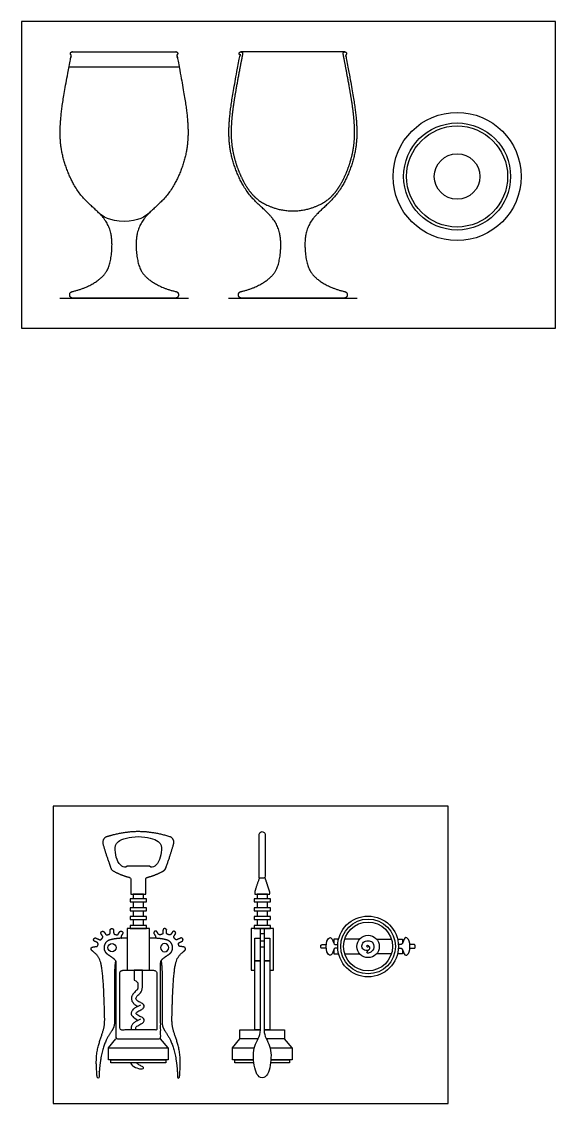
# Model space of a CAD drawing. Header units: millimetres. Extents: x 495.4 to 498.64, y 0.59 to 1.46.
# Drawn here: x 495.857 to 496.215, y 0.592 to 1.317 of the extents above; entities that cross this region are included whole.
import ezdxf

# ---------------------------------------------------------------- set-up
doc = ezdxf.new("R2010")
doc.units = ezdxf.units.MM
for name, color, linetype, true_color in [('2D$AG-DETAILS-DIAGRAM', 7, 'Continuous', 0xccff66), ('2D$AG-DIAGRAM', 7, 'Continuous', 0xfecc66), ('2D$AG-OBJECTS', 7, 'Continuous', 0x66ccff), ('2D$X-VPRT', 7, 'Continuous', 0xfb02ff)]:
    doc.layers.add(name, color=color, linetype=linetype, true_color=true_color)

msp = doc.modelspace()

# ---------------------------------------------------------------- linework, layer by layer
at = {"layer": '2D$AG-DETAILS-DIAGRAM'}
msp.add_lwpolyline([(495.8889, 1.28691), (495.96279, 1.28691)], dxfattribs=at)
msp.add_circle((496.14935, 1.21347), 0.0153, dxfattribs=at)
at = {"layer": '2D$AG-DIAGRAM'}
for points in [[(495.88269, 1.13195), (495.969, 1.13195)], [(495.99597, 1.13195), (496.08228, 1.13195)]]:
    msp.add_lwpolyline(points, dxfattribs=at)
at = {"layer": '2D$AG-OBJECTS'}
for points in [[(496.07398, 1.29705), (496.00427, 1.29705)], [(495.9389, 0.72914), (495.9389, 0.73214), (495.9319, 0.73214), (495.9319, 0.72914)], [(495.9319, 0.72714), (495.9319, 0.72314)], [(495.9389, 0.72314), (495.9389, 0.72714)], [(496.02205, 0.72914), (496.02205, 0.73214), (496.01505, 0.73214), (496.01505, 0.72914)], [(496.01505, 0.72714), (496.01505, 0.72314)], [(496.02205, 0.72314), (496.02205, 0.72714)], [(495.9319, 0.72114), (495.9319, 0.71714)], [(495.9389, 0.71714), (495.9389, 0.72114)], [(496.01505, 0.72114), (496.01505, 0.71714)], [(496.02205, 0.71714), (496.02205, 0.72114)], [(495.9319, 0.71514), (495.9319, 0.71114)], [(495.9389, 0.71114), (495.9389, 0.71514)], [(496.01505, 0.71514), (496.01505, 0.71114)], [(496.02205, 0.71114), (496.02205, 0.71514)], [(496.02355, 0.68114), (496.02605, 0.68114), (496.02605, 0.70914), (496.01105, 0.70914), (496.01105, 0.68114), (496.01355, 0.68114)], [(496.0198, 0.70555), (496.0173, 0.70555)], [(496.01579, 0.63517), (496.00355, 0.63517), (496.00355, 0.64114), (496.0173, 0.64114), (496.01355, 0.64114), (496.01355, 0.68742), (496.0173, 0.68742), (496.01355, 0.68742), (496.01355, 0.7028), (496.0173, 0.7028)], [(496.0198, 0.70074), (496.0173, 0.70074)], [(496.0198, 0.69656), (496.0173, 0.69656)], [(496.0198, 0.7028), (496.02355, 0.7028), (496.02355, 0.68742), (496.0198, 0.68742), (496.02355, 0.68742), (496.02355, 0.64114), (496.0198, 0.64114), (496.03355, 0.64114), (496.03355, 0.63517), (496.02131, 0.63517)], [(496.06983, 0.70214), (496.0666, 0.70214), (496.0666, 0.69923)], [(496.084, 0.70214), (496.07399, 0.70214)], [(496.09518, 0.70214), (496.1052, 0.70214)], [(496.10936, 0.70214), (496.11259, 0.70214), (496.11259, 0.69923)], [(496.0666, 0.69506), (496.0666, 0.69214), (496.06983, 0.69214)], [(496.07399, 0.69214), (496.084, 0.69214)], [(496.1052, 0.69214), (496.09518, 0.69214)], [(496.11259, 0.69506), (496.11259, 0.69214), (496.10936, 0.69214)], [(495.9154, 0.62914), (495.9204, 0.63517)], [(495.9554, 0.62914), (495.9504, 0.63517)], [(495.99855, 0.62914), (496.00355, 0.63517)], [(496.03855, 0.62914), (496.03355, 0.63517)], [(496.01293, 0.61914), (496.00016, 0.61914), (496.00016, 0.62114), (496.01273, 0.62114), (495.99855, 0.62114), (495.99855, 0.62914), (496.01328, 0.62914)], [(496.02382, 0.62914), (496.03855, 0.62914), (496.03855, 0.62114), (496.02437, 0.62114), (496.03694, 0.62114), (496.03694, 0.61914), (496.02417, 0.61914)]]:
    msp.add_lwpolyline(points, dxfattribs=at)
for points in [[(495.9409, 0.72714), (495.9409, 0.72914), (495.9299, 0.72914), (495.9299, 0.72714)], [(496.02405, 0.72714), (496.02405, 0.72914), (496.01305, 0.72914), (496.01305, 0.72714)], [(495.9409, 0.72114), (495.9409, 0.72314), (495.9299, 0.72314), (495.9299, 0.72114)], [(496.02405, 0.72114), (496.02405, 0.72314), (496.01305, 0.72314), (496.01305, 0.72114)], [(495.9409, 0.71514), (495.9409, 0.71714), (495.9299, 0.71714), (495.9299, 0.71514)], [(495.9409, 0.70914), (495.9409, 0.71114), (495.9299, 0.71114), (495.9299, 0.70914)], [(496.02405, 0.71514), (496.02405, 0.71714), (496.01305, 0.71714), (496.01305, 0.71514)], [(496.02405, 0.70914), (496.02405, 0.71114), (496.01305, 0.71114), (496.01305, 0.70914)], [(495.9429, 0.70914), (495.9279, 0.70914), (495.9279, 0.68114), (495.9429, 0.68114)], [(495.9554, 0.62114), (495.9154, 0.62114), (495.9154, 0.62914), (495.9554, 0.62914)], [(495.95379, 0.61914), (495.91701, 0.61914), (495.91701, 0.62114), (495.95379, 0.62114)]]:
    msp.add_lwpolyline(points, close=True, dxfattribs=at)
for centre, radius in [((496.14935, 1.21347), 0.043), ((496.14935, 1.21347), 0.03589), ((496.14935, 1.21347), 0.03389), ((496.08959, 0.69714), 0.02039), ((496.08959, 0.69714), 0.01839), ((496.08959, 0.69714), 0.01639), ((496.08959, 0.69714), 0.0075), ((495.91776, 0.69634), 0.00277)]:
    msp.add_circle(centre, radius, dxfattribs=at)
at = {"layer": '2D$AG-OBJECTS', "extrusion": (0, 0, -1)}
msp.add_circle((-495.95304, 0.69634), 0.00277, dxfattribs=at)
at = {"layer": '2D$AG-OBJECTS'}
for points, weights, degree, knots in [([(495.96034, 1.13195), (495.96151, 1.13195), (495.96234, 1.13277), (495.96234, 1.13395), (495.96234, 1.13407), (495.96234, 1.13419), (495.96234, 1.13432), (495.96234, 1.13529), (495.96173, 1.13606), (495.96077, 1.13627), (495.95265, 1.13806), (495.93974, 1.14487), (495.93439, 1.15489), (495.93299, 1.17629), (495.94114, 1.18882), (495.95781, 1.20134), (495.96907, 1.22897), (495.96907, 1.25189), (495.96586, 1.2711), (495.96126, 1.29491), (495.96164, 1.29512), (495.96186, 1.29551), (495.96184, 1.29595), (495.96182, 1.29639), (495.96158, 1.29676), (495.96118, 1.29694), (495.96103, 1.29701), (495.96084, 1.29706), (495.96063, 1.29705), (495.9606, 1.29705), (495.93743, 1.29705), (495.91426, 1.29705), (495.89108, 1.29705), (495.89105, 1.29705), (495.89097, 1.29705), (495.89089, 1.29705), (495.89072, 1.29702), (495.89061, 1.29699), (495.8905, 1.29694), (495.8901, 1.29676), (495.88986, 1.29639), (495.88984, 1.29595), (495.88983, 1.29551), (495.89004, 1.29512), (495.89043, 1.29491), (495.88583, 1.2711), (495.88262, 1.25189), (495.88262, 1.22897), (495.89387, 1.20134), (495.91054, 1.18882), (495.91869, 1.17629), (495.91729, 1.15489), (495.91194, 1.14487), (495.89903, 1.13806), (495.89091, 1.13627), (495.88996, 1.13606), (495.88934, 1.13529), (495.88934, 1.13432), (495.88934, 1.13419), (495.88934, 1.13407), (495.88934, 1.13395), (495.88934, 1.13277), (495.89017, 1.13195), (495.89134, 1.13195), (495.90284, 1.13195), (495.91434, 1.13195), (495.92584, 1.13195), (495.93734, 1.13195), (495.94884, 1.13195), (495.96034, 1.13195)], [1, 0.804737854124, 0.804737854124, 1, 1, 1, 1, 0.853036504703, 0.853036504703, 1, 1, 1, 1, 1, 1, 1, 1, 1, 1, 1, 0.901906837632, 0.901906837632, 1, 0.901906837632, 0.901906837632, 1, 0.960882110814, 0.932939547088, 0.927017693146, 0.926632112703, 0.926632112703, 0.926632112703, 0.926632112703, 0.927017693079, 0.929348579384, 0.935143479211, 0.951850066326, 0.971983866515, 1.00000000007, 0.901906837697, 0.901906837697, 1.00000000007, 0.901906837697, 0.901906837697, 1.00000000007, 1.00000000007, 1.00000000007, 1.00000000007, 1.00000000007, 1.00000000007, 1.00000000007, 1.00000000007, 1.00000000007, 1.00000000007, 1.00000000007, 0.853036504765, 0.853036504765, 1.00000000007, 1.00000000007, 1.00000000007, 1.00000000007, 0.804737854182, 0.804737854182, 1.00000000007, 1.00000000007, 1.00000000007, 1.00000000007, 1.00000000007, 1.00000000007, 1.00000000007], 3, [-32.98213, -32.98213, -32.98213, -32.98213, -32.66797, -32.66797, -32.66797, -32.631031, -32.631031, -32.631031, -32.360295, -32.360295, -32.360295, -30.110687, -27.718275, -25.325863, -22.933451, -20.541039, -18.148626, -15.756214, -13.432159, -13.432159, -13.432159, -13.322288, -13.322288, -13.322288, -13.212416, -13.212416, -13.212416, -13.168601, -13.160359, -13.160359, -13.160359, -6.208252, -6.208252, -6.208252, -6.20001, -6.187762, -6.187575, -6.156195, -6.156195, -6.156195, -6.046323, -6.046323, -6.046323, -5.936452, -5.936452, -5.936452, -3.612397, -1.219985, 1.172426, 3.564838, 5.95725, 8.349662, 10.742073, 12.99168, 12.99168, 12.99168, 13.262417, 13.262417, 13.262417, 13.299355, 13.299355, 13.299355, 13.613515, 13.613515, 13.613515, 17.063517, 17.063517, 17.063517, 20.513519, 20.513519, 20.513519, 20.513519]), ([(496.07362, 1.13195), (496.0748, 1.13195), (496.07562, 1.13277), (496.07562, 1.13395), (496.07562, 1.13407), (496.07562, 1.13419), (496.07562, 1.13432), (496.07562, 1.13529), (496.07501, 1.13606), (496.07406, 1.13627), (496.06593, 1.13806), (496.05303, 1.14487), (496.04768, 1.15489), (496.04628, 1.17629), (496.05443, 1.18882), (496.07109, 1.20134), (496.08235, 1.22897), (496.08235, 1.25189), (496.07914, 1.2711), (496.07454, 1.29491), (496.07492, 1.29512), (496.07514, 1.29551), (496.07512, 1.29595), (496.07511, 1.29639), (496.07486, 1.29676), (496.07446, 1.29694), (496.07406, 1.29713), (496.07363, 1.29708), (496.07328, 1.29681), (496.07293, 1.29653), (496.07278, 1.29612), (496.07286, 1.29569), (496.07359, 1.29193), (496.07522, 1.28343), (496.07729, 1.27216), (496.07873, 1.26353), (496.07955, 1.2576), (496.08007, 1.25275), (496.08058, 1.24656), (496.08064, 1.23954), (496.07985, 1.23268), (496.07884, 1.22751), (496.07738, 1.22225), (496.07542, 1.21679), (496.07306, 1.21155), (496.07056, 1.20701), (496.06872, 1.20434), (496.0653, 1.2001), (496.06096, 1.19568), (496.04782, 1.19041), (496.03912, 1.19041), (496.03043, 1.19041), (496.01729, 1.19568), (496.01295, 1.2001), (496.00953, 1.20434), (496.00769, 1.20701), (496.00519, 1.21155), (496.00283, 1.21679), (496.00087, 1.22225), (495.99941, 1.22751), (495.99839, 1.23268), (495.99761, 1.23954), (495.99767, 1.24656), (495.99818, 1.25275), (495.9987, 1.2576), (495.99951, 1.26353), (496.00095, 1.27216), (496.00303, 1.28343), (496.00466, 1.29193), (496.00539, 1.29569), (496.00547, 1.29612), (496.00532, 1.29653), (496.00497, 1.29681), (496.00462, 1.29708), (496.00419, 1.29713), (496.00379, 1.29694), (496.00339, 1.29676), (496.00314, 1.29639), (496.00313, 1.29595), (496.00311, 1.29551), (496.00333, 1.29512), (496.00371, 1.29491), (495.99911, 1.2711), (495.9959, 1.25189), (495.9959, 1.22897), (496.00716, 1.20134), (496.02382, 1.18882), (496.03197, 1.17629), (496.03057, 1.15489), (496.02522, 1.14487), (496.01232, 1.13806), (496.00419, 1.13627), (496.00324, 1.13606), (496.00262, 1.13529), (496.00262, 1.13432), (496.00262, 1.13419), (496.00262, 1.13407), (496.00262, 1.13395), (496.00262, 1.13277), (496.00345, 1.13195), (496.00462, 1.13195), (496.01612, 1.13195), (496.02762, 1.13195), (496.03912, 1.13195), (496.05062, 1.13195), (496.06212, 1.13195), (496.07362, 1.13195)], [1, 0.804737854124, 0.804737854124, 1, 1, 1, 1, 0.853036504703, 0.853036504703, 1, 1, 1, 1, 1, 1, 1, 1, 1, 1, 1, 0.901906837632, 0.901906837632, 1, 0.901906837632, 0.901906837632, 1, 0.901906837632, 0.901906837632, 1, 0.901906837632, 0.901906837632, 1, 1, 1, 1, 1, 1, 1, 1, 1, 1, 1, 1, 1, 1, 1, 1, 1, 1, 1, 1, 1, 1, 1, 1, 1, 1, 1, 1, 1, 1, 1, 1, 1, 1, 1, 1, 1, 1, 1, 0.901906837632, 0.901906837632, 1, 0.901906837632, 0.901906837632, 1, 0.901906837632, 0.901906837632, 1, 0.901906837632, 0.901906837632, 1, 1, 1, 1, 1, 1, 1, 1, 1, 1, 1, 0.853036504703, 0.853036504703, 1, 1, 1, 1, 0.804737854124, 0.804737854124, 1, 1, 1, 1, 1, 1, 1], 3, [-32.98213, -32.98213, -32.98213, -32.98213, -32.66797, -32.66797, -32.66797, -32.631032, -32.631032, -32.631032, -32.360295, -32.360295, -32.360295, -30.11069, -27.718279, -25.325869, -22.933458, -20.541048, -18.148637, -15.756227, -13.432174, -13.432174, -13.432174, -13.322302, -13.322302, -13.322302, -13.212431, -13.212431, -13.212431, -13.102559, -13.102559, -13.102559, -12.992688, -12.992688, -12.992688, -11.515544, -10.397478, -9.553553, -8.892985, -8.60189, -8.090177, -7.028745, -6.499361, -6.022694, -5.449396, -4.863098, -4.282756, -3.726951, -3.309559, -3.309559, -1.65478, 0, 0, 0, 1.65478, 3.309559, 3.309559, 3.726951, 4.282756, 4.863098, 5.449396, 6.022694, 6.499361, 7.028745, 8.090177, 8.60189, 8.892985, 9.553553, 10.397478, 11.515544, 12.992688, 12.992688, 12.992688, 13.102559, 13.102559, 13.102559, 13.212431, 13.212431, 13.212431, 13.322302, 13.322302, 13.322302, 13.432174, 13.432174, 13.432174, 15.756227, 18.148637, 20.541048, 22.933458, 25.325869, 27.718279, 30.11069, 32.360295, 32.360295, 32.360295, 32.631032, 32.631032, 32.631032, 32.66797, 32.66797, 32.66797, 32.98213, 32.98213, 32.98213, 36.43213, 36.43213, 36.43213, 39.88213, 39.88213, 39.88213, 39.88213]), ([(495.94149, 0.74349), (495.9404, 0.74321), (495.9404, 0.74209), (495.9404, 0.73711), (495.9404, 0.73214), (495.9379, 0.73214), (495.9354, 0.73214), (495.9329, 0.73214), (495.9304, 0.73214), (495.9304, 0.73711), (495.9304, 0.74209), (495.9304, 0.74321), (495.92931, 0.74349), (495.92364, 0.74495), (495.91863, 0.74775), (495.91741, 0.74843), (495.91694, 0.74974), (495.91386, 0.75826), (495.91168, 0.76592), (495.91063, 0.7696), (495.91429, 0.77072), (495.92546, 0.77414), (495.9354, 0.77414), (495.94534, 0.77414), (495.95651, 0.77072), (495.96017, 0.7696), (495.95912, 0.76592), (495.95693, 0.75826), (495.95386, 0.74974), (495.95339, 0.74843), (495.95217, 0.74775), (495.94716, 0.74495), (495.94149, 0.74349)], [1, 0.790090379461, 1, 1, 1, 1, 1, 1, 1, 1, 1, 0.790090379461, 1, 1, 1, 0.936767356474, 1, 1, 1, 0.713874589269, 1, 1, 1, 1, 1, 0.713874589269, 1, 1, 1, 0.936767356474, 1, 1, 1], 2, [-1.685857, -1.685857, -1.685857, -1.494199, -1.494199, -0.5, -0.5, -0.25, -0.25, 0, 0, 0.994199, 0.994199, 1.185857, 1.185857, 2.344097, 2.344097, 2.611466, 2.611466, 4.257969, 4.257969, 4.863708, 4.863708, 7.070567, 7.070567, 9.277426, 9.277426, 9.883164, 9.883164, 11.529668, 11.529668, 11.797036, 11.797036, 12.955276, 12.955276, 12.955276]), ([(496.01655, 0.74297), (496.01655, 0.75755), (496.01655, 0.77214), (496.01655, 0.77414), (496.01855, 0.77414), (496.02055, 0.77414), (496.02055, 0.77214), (496.02055, 0.75755), (496.02055, 0.74297), (496.01855, 0.74297), (496.01655, 0.74297), (496.01505, 0.73851), (496.01355, 0.73405), (496.01355, 0.73309), (496.01355, 0.73214), (496.01605, 0.73214), (496.01855, 0.73214), (496.02105, 0.73214), (496.02355, 0.73214), (496.02355, 0.73309), (496.02355, 0.73405), (496.02205, 0.73851), (496.02055, 0.74297)], [1, 1, 1, 0.707106781187, 1, 0.707106781186, 1, 1, 1, 1, 1, 1, 1, 1, 1, 1, 1, 1, 1, 1, 1, 1, 1], 2, [0, 0, 0, 0.935853, 0.935853, 1.250012, 1.250012, 1.564171, 1.564171, 2.500024, 2.500024, 2.700024, 2.700024, 3.641142, 3.641142, 3.831288, 3.831288, 4.081288, 4.081288, 4.331288, 4.331288, 4.521435, 4.521435, 5.462553, 5.462553, 5.462553]), ([(495.92013, 0.68742), (495.91944, 0.68379), (495.91944, 0.67688), (495.91944, 0.65858), (495.91944, 0.64729), (495.91944, 0.6428), (495.91491, 0.63705), (495.91071, 0.62727), (495.90914, 0.6152), (495.90909, 0.60963), (495.90909, 0.60929), (495.90884, 0.60904), (495.9085, 0.60904), (495.90848, 0.60904), (495.90846, 0.60904), (495.90843, 0.60904), (495.90812, 0.60904), (495.90788, 0.60926), (495.90785, 0.60957), (495.90683, 0.61879), (495.90753, 0.62833), (495.91098, 0.63767), (495.91287, 0.64425), (495.91287, 0.64975), (495.91217, 0.67087), (495.91099, 0.68415), (495.90923, 0.68979), (495.90604, 0.69306), (495.90379, 0.69464), (495.90356, 0.69574), (495.90427, 0.69699), (495.90691, 0.69703), (495.90754, 0.69702), (495.90815, 0.69752), (495.90849, 0.69857), (495.90841, 0.69948), (495.90759, 0.69987), (495.90708, 0.70011), (495.90658, 0.70035), (495.90608, 0.70059), (495.90546, 0.70088), (495.90523, 0.70153), (495.90552, 0.70215), (495.90553, 0.70216), (495.90553, 0.70217), (495.90553, 0.70218), (495.90583, 0.7028), (495.90648, 0.70303), (495.9071, 0.70273), (495.90781, 0.70239), (495.90852, 0.70206), (495.90923, 0.70172), (495.90975, 0.70147), (495.9103, 0.7016), (495.91065, 0.70204), (495.91084, 0.70227), (495.91103, 0.70248), (495.91123, 0.70269), (495.91162, 0.7031), (495.91168, 0.70366), (495.91137, 0.70414), (495.91108, 0.70459), (495.91079, 0.70505), (495.91051, 0.7055), (495.91014, 0.70608), (495.91028, 0.70675), (495.91086, 0.70712), (495.91087, 0.70713), (495.91088, 0.70713), (495.91088, 0.70714), (495.91147, 0.70751), (495.91214, 0.70736), (495.91251, 0.70678), (495.9128, 0.70632), (495.91309, 0.70587), (495.91338, 0.70542), (495.91368, 0.70494), (495.91422, 0.70475), (495.91475, 0.70494), (495.91503, 0.70504), (495.9153, 0.70512), (495.91558, 0.70519), (495.91613, 0.70532), (495.91648, 0.70577), (495.91647, 0.70634), (495.91647, 0.70687), (495.91646, 0.70741), (495.91646, 0.70795), (495.91645, 0.70863), (495.91693, 0.70913), (495.91762, 0.70913), (495.91763, 0.70913), (495.91764, 0.70913), (495.91765, 0.70913), (495.91834, 0.70914), (495.91883, 0.70866), (495.91883, 0.70797), (495.91884, 0.70743), (495.91884, 0.7069), (495.91885, 0.70636), (495.91885, 0.70579), (495.91921, 0.70535), (495.91977, 0.70523), (495.92005, 0.70516), (495.92032, 0.70508), (495.9206, 0.705), (495.92114, 0.70482), (495.92167, 0.70501), (495.92197, 0.7055), (495.92225, 0.70596), (495.92253, 0.70642), (495.92281, 0.70687), (495.92317, 0.70746), (495.92384, 0.70762), (495.92442, 0.70726), (495.92443, 0.70726), (495.92444, 0.70725), (495.92444, 0.70725), (495.92503, 0.70689), (495.92519, 0.70622), (495.92483, 0.70563), (495.92455, 0.70518), (495.92427, 0.70472), (495.92399, 0.70426), (495.9237, 0.70377), (495.92376, 0.70321), (495.92417, 0.70281), (495.9242, 0.70277), (495.92424, 0.70274), (495.92428, 0.7027)], [1.00009030818, 1.00009030818, 1.00009030818, 1.00009030818, 1.00009030818, 1.00009030818, 1.00009030818, 1.00009030818, 1.00009030818, 1.00009030818, 0.806966616475, 0.806966616475, 1.00009030818, 1.00009030818, 1.00009030818, 1.00009030818, 0.830048567842, 0.830048567842, 1.00009030818, 1.00009030818, 1.00009030818, 1.00009030818, 1.00009030818, 1.00009030818, 1.00009030818, 1.00009030818, 1.00009030818, 1.00009030818, 1.00009030818, 1.00009030818, 1.00009030818, 1, 1, 1, 1, 1, 1, 1, 1, 1, 0.804737854124, 0.804737854124, 1, 1, 1, 1, 0.804737854123, 0.804737854123, 1, 1, 1, 1, 0.856111286928, 0.856111286928, 1, 0.999268040381, 0.999274060709, 1.00001806098, 0.856157837037, 0.856157837037, 1.00001806098, 1.00001806098, 1.00001806098, 1.00001806098, 0.8047523897, 0.8047523897, 1.00001806098, 1.00001806098, 1.00001806098, 1.00001806098, 0.804752388481, 0.804752388481, 1.00001806098, 1.00001806098, 1.00001806098, 1.00001806098, 0.85612674914, 0.85612674914, 1.00001806098, 0.999286088145, 0.999292108581, 1.00003612229, 0.856173300089, 0.856173300089, 1.00003612229, 1.00003612229, 1.00003612229, 1.00003612229, 0.804766924325, 0.804766924325, 1.00003612229, 1.00003612229, 1.00003612229, 1.00003612229, 0.804766923101, 0.804766923101, 1.00003612229, 1.00003612229, 1.00003612229, 1.00003612229, 0.856142211631, 0.856142211631, 1.00003612229, 0.999304136234, 0.999310156779, 1.00005418393, 0.85618876342, 0.85618876342, 1.00005418393, 1.00005418393, 1.00005418393, 1.00005418393, 0.804781459201, 0.804781459201, 1.00005418393, 1.00005418393, 1.00005418393, 1.00005418393, 0.804781457983, 0.804781457983, 1.00005418393, 1.00005418393, 1.00005418393, 1.00005418393, 0.856157674401, 0.856157674401, 1.00005418393, 0.999923545803, 0.999816414107, 0.99973278884], 3, [8.237197, 8.237197, 8.237197, 8.237197, 9.402395, 10.567593, 11.732791, 12.89799, 14.063188, 15.228386, 16.353904, 16.353904, 16.353904, 16.446264, 16.446264, 16.446264, 16.450882, 16.450882, 16.450882, 16.537269, 16.537269, 16.537269, 17.37104, 18.220532, 19.070023, 19.919514, 20.769006, 21.618497, 22.467989, 23.31748, 24.166971, 25.016463, 25.865954, 25.865954, 25.865954, 26.003079, 26.140205, 26.27733, 26.27733, 26.27733, 26.444342, 26.444342, 26.444342, 26.628968, 26.628968, 26.628968, 26.631502, 26.631502, 26.631502, 26.816127, 26.816127, 26.816127, 27.052632, 27.052632, 27.052632, 27.21, 27.21, 27.21, 27.236067, 27.236067, 27.236067, 27.393417, 27.393417, 27.393417, 27.554743, 27.554743, 27.554743, 27.739368, 27.739368, 27.739368, 27.741902, 27.741902, 27.741902, 27.926528, 27.926528, 27.926528, 28.088033, 28.088033, 28.088033, 28.2454, 28.2454, 28.2454, 28.271468, 28.271468, 28.271468, 28.428818, 28.428818, 28.428818, 28.589705, 28.589705, 28.589705, 28.774331, 28.774331, 28.774331, 28.776865, 28.776865, 28.776865, 28.96149, 28.96149, 28.96149, 29.122557, 29.122557, 29.122557, 29.279925, 29.279925, 29.279925, 29.305992, 29.305992, 29.305992, 29.463343, 29.463343, 29.463343, 29.624668, 29.624668, 29.624668, 29.809293, 29.809293, 29.809293, 29.811827, 29.811827, 29.811827, 29.996453, 29.996453, 29.996453, 30.157958, 30.157958, 30.157958, 30.315326, 30.315326, 30.315326, 30.319978, 30.319978, 30.319978, 30.319978]), ([(495.95067, 0.68742), (495.95135, 0.68379), (495.95135, 0.67688), (495.95135, 0.65858), (495.95135, 0.64729), (495.95135, 0.6428), (495.95589, 0.63705), (495.96009, 0.62727), (495.96166, 0.6152), (495.96171, 0.60963), (495.96171, 0.60929), (495.96196, 0.60904), (495.9623, 0.60904), (495.96232, 0.60904), (495.96234, 0.60904), (495.96236, 0.60904), (495.96268, 0.60904), (495.96292, 0.60926), (495.96295, 0.60957), (495.96397, 0.61879), (495.96327, 0.62833), (495.95982, 0.63767), (495.95793, 0.64425), (495.95793, 0.64975), (495.95863, 0.67087), (495.95981, 0.68415), (495.96157, 0.68979), (495.96475, 0.69306), (495.96701, 0.69464), (495.96724, 0.69574), (495.96653, 0.69699), (495.96388, 0.69703), (495.96326, 0.69702), (495.96264, 0.69752), (495.96231, 0.69857), (495.96239, 0.69948), (495.96321, 0.69987), (495.96371, 0.70011), (495.96422, 0.70035), (495.96472, 0.70059), (495.96534, 0.70088), (495.96557, 0.70153), (495.96528, 0.70215), (495.96527, 0.70216), (495.96527, 0.70217), (495.96527, 0.70218), (495.96497, 0.7028), (495.96432, 0.70303), (495.9637, 0.70273), (495.96299, 0.70239), (495.96228, 0.70206), (495.96157, 0.70172), (495.96105, 0.70147), (495.9605, 0.7016), (495.96014, 0.70204), (495.95996, 0.70227), (495.95977, 0.70248), (495.95957, 0.70269), (495.95918, 0.7031), (495.95912, 0.70366), (495.95943, 0.70414), (495.95971, 0.70459), (495.96, 0.70505), (495.96029, 0.7055), (495.96066, 0.70608), (495.96051, 0.70675), (495.95993, 0.70712), (495.95993, 0.70713), (495.95992, 0.70713), (495.95991, 0.70714), (495.95933, 0.70751), (495.95866, 0.70736), (495.95829, 0.70678), (495.958, 0.70632), (495.95771, 0.70587), (495.95742, 0.70542), (495.95712, 0.70494), (495.95658, 0.70475), (495.95604, 0.70494), (495.95577, 0.70504), (495.9555, 0.70512), (495.95522, 0.70519), (495.95467, 0.70532), (495.95432, 0.70577), (495.95432, 0.70634), (495.95433, 0.70687), (495.95433, 0.70741), (495.95434, 0.70795), (495.95435, 0.70863), (495.95386, 0.70913), (495.95317, 0.70913), (495.95317, 0.70913), (495.95316, 0.70913), (495.95315, 0.70913), (495.95246, 0.70914), (495.95197, 0.70866), (495.95196, 0.70797), (495.95196, 0.70743), (495.95195, 0.7069), (495.95195, 0.70636), (495.95194, 0.70579), (495.95159, 0.70535), (495.95103, 0.70523), (495.95075, 0.70516), (495.95047, 0.70508), (495.9502, 0.705), (495.94966, 0.70482), (495.94913, 0.70501), (495.94883, 0.7055), (495.94855, 0.70596), (495.94827, 0.70642), (495.94799, 0.70687), (495.94763, 0.70746), (495.94696, 0.70762), (495.94638, 0.70726), (495.94637, 0.70726), (495.94636, 0.70725), (495.94635, 0.70725), (495.94577, 0.70689), (495.94561, 0.70622), (495.94597, 0.70563), (495.94625, 0.70518), (495.94653, 0.70472), (495.94681, 0.70426), (495.9471, 0.70377), (495.94703, 0.70321), (495.94663, 0.70281), (495.94659, 0.70277), (495.94656, 0.70274), (495.94652, 0.7027)], [1.00009030818, 1.00009030818, 1.00009030818, 1.00009030818, 1.00009030818, 1.00009030818, 1.00009030818, 1.00009030818, 1.00009030818, 1.00009030818, 0.806966616475, 0.806966616475, 1.00009030818, 1.00009030818, 1.00009030818, 1.00009030818, 0.830048567842, 0.830048567842, 1.00009030818, 1.00009030818, 1.00009030818, 1.00009030818, 1.00009030818, 1.00009030818, 1.00009030818, 1.00009030818, 1.00009030818, 1.00009030818, 1.00009030818, 1.00009030818, 1.00009030818, 1, 1, 1, 1, 1, 1, 1, 1, 1, 0.804737854124, 0.804737854124, 1, 1, 1, 1, 0.804737854123, 0.804737854123, 1, 1, 1, 1, 0.856111286928, 0.856111286928, 1, 0.999268040381, 0.999274060709, 1.00001806098, 0.856157837037, 0.856157837037, 1.00001806098, 1.00001806098, 1.00001806098, 1.00001806098, 0.8047523897, 0.8047523897, 1.00001806098, 1.00001806098, 1.00001806098, 1.00001806098, 0.804752388481, 0.804752388481, 1.00001806098, 1.00001806098, 1.00001806098, 1.00001806098, 0.85612674914, 0.85612674914, 1.00001806098, 0.999286088145, 0.999292108581, 1.00003612229, 0.856173300089, 0.856173300089, 1.00003612229, 1.00003612229, 1.00003612229, 1.00003612229, 0.804766924325, 0.804766924325, 1.00003612229, 1.00003612229, 1.00003612229, 1.00003612229, 0.804766923101, 0.804766923101, 1.00003612229, 1.00003612229, 1.00003612229, 1.00003612229, 0.856142211631, 0.856142211631, 1.00003612229, 0.999304136234, 0.999310156779, 1.00005418393, 0.85618876342, 0.85618876342, 1.00005418393, 1.00005418393, 1.00005418393, 1.00005418393, 0.804781459201, 0.804781459201, 1.00005418393, 1.00005418393, 1.00005418393, 1.00005418393, 0.804781457983, 0.804781457983, 1.00005418393, 1.00005418393, 1.00005418393, 1.00005418393, 0.856157674401, 0.856157674401, 1.00005418393, 0.999923545803, 0.999816414107, 0.99973278884], 3, [8.237197, 8.237197, 8.237197, 8.237197, 9.402395, 10.567593, 11.732791, 12.89799, 14.063188, 15.228386, 16.353904, 16.353904, 16.353904, 16.446264, 16.446264, 16.446264, 16.450882, 16.450882, 16.450882, 16.537269, 16.537269, 16.537269, 17.37104, 18.220532, 19.070023, 19.919514, 20.769006, 21.618497, 22.467989, 23.31748, 24.166971, 25.016463, 25.865954, 25.865954, 25.865954, 26.003079, 26.140205, 26.27733, 26.27733, 26.27733, 26.444342, 26.444342, 26.444342, 26.628968, 26.628968, 26.628968, 26.631502, 26.631502, 26.631502, 26.816127, 26.816127, 26.816127, 27.052632, 27.052632, 27.052632, 27.21, 27.21, 27.21, 27.236067, 27.236067, 27.236067, 27.393417, 27.393417, 27.393417, 27.554743, 27.554743, 27.554743, 27.739368, 27.739368, 27.739368, 27.741902, 27.741902, 27.741902, 27.926528, 27.926528, 27.926528, 28.088033, 28.088033, 28.088033, 28.2454, 28.2454, 28.2454, 28.271468, 28.271468, 28.271468, 28.428818, 28.428818, 28.428818, 28.589705, 28.589705, 28.589705, 28.774331, 28.774331, 28.774331, 28.776865, 28.776865, 28.776865, 28.96149, 28.96149, 28.96149, 29.122557, 29.122557, 29.122557, 29.279925, 29.279925, 29.279925, 29.305992, 29.305992, 29.305992, 29.463343, 29.463343, 29.463343, 29.624668, 29.624668, 29.624668, 29.809293, 29.809293, 29.809293, 29.811827, 29.811827, 29.811827, 29.996453, 29.996453, 29.996453, 30.157958, 30.157958, 30.157958, 30.315326, 30.315326, 30.315326, 30.319978, 30.319978, 30.319978, 30.319978]), ([(495.9279, 0.7028), (495.92334, 0.7028), (495.91949, 0.70237), (495.91636, 0.70152), (495.91426, 0.70095), (495.91281, 0.69934), (495.91247, 0.69719), (495.91212, 0.69504), (495.913, 0.69306), (495.91482, 0.69186), (495.91862, 0.68934), (495.9204, 0.68824), (495.9204, 0.68612), (495.9204, 0.66914), (495.9204, 0.65215), (495.9204, 0.63517), (495.9254, 0.63517), (495.9304, 0.63517), (495.9354, 0.63517), (495.9404, 0.63517), (495.9454, 0.63517), (495.9504, 0.63517), (495.9504, 0.65215), (495.9504, 0.66914), (495.9504, 0.68612), (495.9504, 0.68824), (495.95218, 0.68934), (495.95598, 0.69186), (495.9578, 0.69306), (495.95868, 0.69504), (495.95833, 0.69719), (495.95799, 0.69934), (495.95654, 0.70095), (495.95444, 0.70152), (495.9513, 0.70237), (495.94746, 0.7028), (495.9429, 0.7028)], [1, 1, 1, 1, 0.89306268086, 0.89306268086, 1, 0.89306268086, 0.89306268086, 1, 1, 1, 1, 1, 1, 1, 1, 1, 1, 1, 1, 1, 1, 1, 1, 1, 1, 1, 0.89306268086, 0.89306268086, 1, 0.89306268086, 0.89306268086, 1, 1, 1, 1], 3, [-7.806408, -7.806408, -7.806408, -7.806408, -6.591246, -6.591246, -6.591246, -6.272604, -6.272604, -6.272604, -5.953962, -5.953962, -5.953962, -5.095554, -5.095554, -5.095554, 0, 0, 0, 1.5, 1.5, 1.5, 3, 3, 3, 8.095554, 8.095554, 8.095554, 8.953962, 8.953962, 8.953962, 9.272604, 9.272604, 9.272604, 9.591246, 9.591246, 9.591246, 10.806408, 10.806408, 10.806408, 10.806408]), ([(496.06158, 0.69589), (496.06017, 0.69589), (496.05877, 0.69589), (496.0579, 0.69589), (496.0579, 0.69676), (496.0579, 0.69714), (496.0579, 0.69753), (496.0579, 0.69839), (496.05877, 0.69839), (496.06017, 0.69839), (496.06158, 0.69839)], [1, 1, 1, 0.707106781187, 1, 1, 1, 0.707106781187, 1, 1, 1], 2, [0.8671873, 0.8671873, 0.8671873, 0.9688511, 0.9688511, 1.1041537, 1.1041537, 1.415063, 1.415063, 1.5503656, 1.5503656, 1.6520294, 1.6520294, 1.6520294]), ([(496.11761, 0.69589), (496.11902, 0.69589), (496.12042, 0.69589), (496.12128, 0.69589), (496.12128, 0.69676), (496.12128, 0.69714), (496.12128, 0.69753), (496.12128, 0.69839), (496.12042, 0.69839), (496.11902, 0.69839), (496.11761, 0.69839)], [1, 1, 1, 0.707106781187, 1, 1, 1, 0.707106781187, 1, 1, 1], 2, [0.8671873, 0.8671873, 0.8671873, 0.9688511, 0.9688511, 1.1041537, 1.1041537, 1.415063, 1.415063, 1.5503656, 1.5503656, 1.6520294, 1.6520294, 1.6520294]), ([(495.92499, 0.68114), (495.92299, 0.68114), (495.92299, 0.67914), (495.92299, 0.66014), (495.92299, 0.64114), (495.92919, 0.64114), (495.9354, 0.64114), (495.9416, 0.64114), (495.94781, 0.64114), (495.94781, 0.66014), (495.94781, 0.67914), (495.94781, 0.68114), (495.94581, 0.68114), (495.9406, 0.68114), (495.9354, 0.68114), (495.93019, 0.68114), (495.92499, 0.68114)], [1, 0.707106781187, 1, 1, 1, 1, 1, 1, 1, 1, 1, 0.707106781187, 1, 1, 1, 1, 1], 2, [0.838819, 0.838819, 0.838819, 1.152978, 1.152978, 2.102978, 2.102978, 2.593819, 2.593819, 3.084659, 3.084659, 4.034659, 4.034659, 4.348818, 4.348818, 5.187637, 5.187637, 6.026456, 6.026456, 6.026456])]:
    msp.add_rational_spline(points, weights, degree=degree, knots=knots, dxfattribs=at)
msp.add_open_spline([(496.00412, 1.29704), (496.00412, 1.29704), (496.00412, 1.29704), (496.00412, 1.29705)], degree=3, dxfattribs=at)
for points, knots in [([(495.94284, 1.18909), (495.94054, 1.18693), (495.93529, 1.18324), (495.92584, 1.18324), (495.91639, 1.18324), (495.91114, 1.18693), (495.90885, 1.18909)], [-1.882679, -1.882679, -1.882679, -1.882679, 0, 0, 0, 1.882679, 1.882679, 1.882679, 1.882679]), ([(495.9279, 0.75104), (495.9304, 0.75104), (495.9329, 0.75104), (495.9354, 0.75104), (495.9379, 0.75104), (495.9404, 0.75104), (495.9429, 0.75104), (495.94406, 0.7498), (495.9465, 0.75034), (495.95013, 0.75509), (495.95106, 0.76204), (495.95121, 0.76771), (495.9414, 0.77078), (495.9354, 0.77078), (495.9294, 0.77078), (495.91959, 0.76771), (495.91974, 0.76204), (495.92067, 0.75509), (495.92429, 0.75034), (495.92673, 0.7498), (495.9279, 0.75104)], [-0.750268, -0.750268, -0.750268, -0.750268, 0, 0, 0, 0.750268, 0.750268, 0.750268, 1.407292, 2.064316, 2.721339, 3.378363, 4.035387, 4.035387, 4.035387, 4.69241, 5.349434, 6.006458, 6.663481, 7.320505, 7.320505, 7.320505, 7.320505]), ([(496.0173, 0.64114), (496.0173, 0.63667), (496.0124, 0.63142), (496.0124, 0.61708), (496.01555, 0.60904), (496.01855, 0.60904), (496.02155, 0.60904), (496.0247, 0.61708), (496.0247, 0.63142), (496.0198, 0.63667), (496.0198, 0.64114), (496.0198, 0.66381), (496.0198, 0.68648), (496.0198, 0.70914), (496.01897, 0.70914), (496.01813, 0.70914), (496.0173, 0.70914), (496.0173, 0.68648), (496.0173, 0.66381), (496.0173, 0.64114)], [-14.525049, -14.525049, -14.525049, -14.525049, -13.591937, -12.658824, -11.725711, -11.725711, -11.725711, -10.792598, -9.859486, -8.926373, -8.926373, -8.926373, -1.712278, -1.712278, -1.712278, -1.462278, -1.462278, -1.462278, 5.751817, 5.751817, 5.751817, 5.751817]), ([(496.06925, 0.69589), (496.06863, 0.69589), (496.06802, 0.69589), (496.0674, 0.69589), (496.06659, 0.69589), (496.06562, 0.69099), (496.063, 0.69099), (496.06153, 0.69414), (496.06153, 0.69714), (496.06153, 0.70014), (496.063, 0.70329), (496.06562, 0.70329), (496.06659, 0.69839), (496.0674, 0.69839), (496.06802, 0.69839), (496.06863, 0.69839), (496.06925, 0.69839)], [0.589885, 0.589885, 0.589885, 0.589885, 0.656508, 0.656508, 0.656508, 1.589621, 2.522734, 3.455847, 3.455847, 3.455847, 4.388959, 5.322072, 6.255185, 6.255185, 6.255185, 6.321808, 6.321808, 6.321808, 6.321808]), ([(496.09012, 0.69491), (496.08857, 0.69389), (496.08602, 0.69491), (496.08512, 0.69744), (496.08619, 0.70025), (496.08956, 0.70137), (496.0927, 0.70042), (496.09416, 0.69649), (496.09237, 0.69357), (496.08906, 0.69231), (496.08843, 0.69323), (496.08923, 0.69403), (496.09121, 0.69591), (496.09035, 0.69736), (496.08922, 0.69791), (496.08853, 0.69759), (496.08863, 0.69713), (496.08905, 0.6968), (496.08954, 0.69681), (496.09004, 0.69744)], [-1.833843, -1.833843, -1.833843, -1.833843, -1.571865, -1.309888, -1.04791, -0.785933, -0.523955, -0.261978, 0, 0, 0.08546, 0.170921, 0.256381, 0.341841, 0.427302, 0.512762, 0.598223, 0.683683, 0.749536, 0.749536, 0.749536, 0.749536]), ([(496.10994, 0.69589), (496.11056, 0.69589), (496.11117, 0.69589), (496.11178, 0.69589), (496.1126, 0.69589), (496.11356, 0.69099), (496.11619, 0.69099), (496.11766, 0.69414), (496.11766, 0.69714), (496.11766, 0.70014), (496.11619, 0.70329), (496.11356, 0.70329), (496.1126, 0.69839), (496.11178, 0.69839), (496.11117, 0.69839), (496.11056, 0.69839), (496.10994, 0.69839)], [0.589885, 0.589885, 0.589885, 0.589885, 0.656508, 0.656508, 0.656508, 1.589621, 2.522734, 3.455847, 3.455847, 3.455847, 4.388959, 5.322072, 6.255185, 6.255185, 6.255185, 6.321808, 6.321808, 6.321808, 6.321808]), ([(495.93374, 0.64114), (495.93345, 0.64253), (495.93407, 0.64369), (495.93746, 0.64526), (495.93921, 0.64632), (495.93941, 0.64824), (495.93845, 0.64943), (495.93557, 0.65058), (495.93363, 0.65173), (495.934, 0.6527), (495.93477, 0.65346), (495.93746, 0.6547), (495.93921, 0.65576), (495.93941, 0.65768), (495.93845, 0.65887), (495.93557, 0.66003), (495.93368, 0.66155), (495.93382, 0.66301), (495.93554, 0.66489), (495.93818, 0.66695), (495.93818, 0.67286), (495.93818, 0.67422), (495.93818, 0.67459), (495.93818, 0.67678), (495.93818, 0.67896), (495.93818, 0.68114), (495.93633, 0.68114), (495.93447, 0.68114), (495.93262, 0.68114), (495.93262, 0.67896), (495.93262, 0.67678), (495.93262, 0.67459), (495.9343, 0.6738), (495.93514, 0.67294), (495.93514, 0.672), (495.93514, 0.67146), (495.93513, 0.67058), (495.93505, 0.66949), (495.93495, 0.66887), (495.93484, 0.66849), (495.93474, 0.66826), (495.93455, 0.66801), (495.93408, 0.66754), (495.93327, 0.66685), (495.93226, 0.6658), (495.93149, 0.66475), (495.93101, 0.6637), (495.93081, 0.6629), (495.93077, 0.66218), (495.93083, 0.66143), (495.93103, 0.66071), (495.93142, 0.65994), (495.93186, 0.65931), (495.93246, 0.65869), (495.93328, 0.65802), (495.93417, 0.65746), (495.93487, 0.65711), (495.93513, 0.65698)], [-5.079591, -5.079591, -5.079591, -5.079591, -4.831778, -4.55666, -4.281543, -4.006425, -3.731307, -3.456189, -3.108369, -3.108369, -3.026296, -2.751178, -2.47606, -2.200942, -1.925825, -1.650707, -1.375589, -1.100471, -0.825353, -0.550236, -0.275118, 0, 0, 0, 0.655005, 0.655005, 0.655005, 0.933127, 0.933127, 0.933127, 1.588132, 1.588132, 1.588132, 2.007781, 2.007781, 2.007781, 2.170426, 2.270172, 2.336764, 2.359377, 2.38634, 2.413527, 2.452188, 2.5859, 2.73396, 2.887149, 2.97577, 3.077738, 3.133084, 3.190361, 3.303358, 3.356682, 3.447494, 3.533999, 3.614972, 3.763665, 3.849537, 3.849537, 3.849537, 3.849537]), ([(495.93689, 0.65787), (495.93462, 0.65673), (495.93385, 0.65633), (495.9328, 0.65567), (495.93193, 0.65497), (495.93127, 0.65415), (495.93086, 0.65334), (495.93069, 0.65286), (495.93034, 0.65147), (495.93163, 0.65005), (495.93318, 0.64875), (495.9352, 0.64758)], [2.101174, 2.101174, 2.101174, 2.101174, 2.269863, 2.363631, 2.471777, 2.604906, 2.675583, 2.744393, 2.756208, 3.120382, 3.483614, 3.483614, 3.483614, 3.483614]), ([(495.93689, 0.64843), (495.93462, 0.64729), (495.93385, 0.64689), (495.9328, 0.64623), (495.93193, 0.64552), (495.93127, 0.64471), (495.93086, 0.64389), (495.93069, 0.64342), (495.93062, 0.64316), (495.93061, 0.64312), (495.93052, 0.64228), (495.93053, 0.64164), (495.93061, 0.64114)], [2.1011745, 2.1011745, 2.1011745, 2.1011745, 2.2698634, 2.3636315, 2.4717773, 2.6049057, 2.6755834, 2.7443931, 2.7562079, 2.7562079, 2.7562079, 2.8734573, 2.8734573, 2.8734573, 2.8734573]), ([(495.93009, 0.61914), (495.93075, 0.6174), (495.93374, 0.61581), (495.93736, 0.61476), (495.93886, 0.61518), (495.93889, 0.61603), (495.93821, 0.61668), (495.93569, 0.61766), (495.93448, 0.61871), (495.93417, 0.61914)], [0.020487, 0.020487, 0.020487, 0.020487, 0.256764, 0.513529, 0.770293, 1.027057, 1.283821, 1.540586, 1.746779, 1.746779, 1.746779, 1.746779])]:
    msp.add_open_spline(points, degree=3, knots=knots, dxfattribs=at)
at = {"layer": '2D$X-VPRT'}
for points in [[(495.85709, 1.11168), (496.21529, 1.11168), (496.21529, 1.31731), (495.85709, 1.31731)], [(495.87831, 0.59192), (496.14338, 0.59192), (496.14338, 0.79126), (495.87831, 0.79126)]]:
    msp.add_lwpolyline(points, close=True, dxfattribs=at)

doc.saveas('drawing.dxf')
